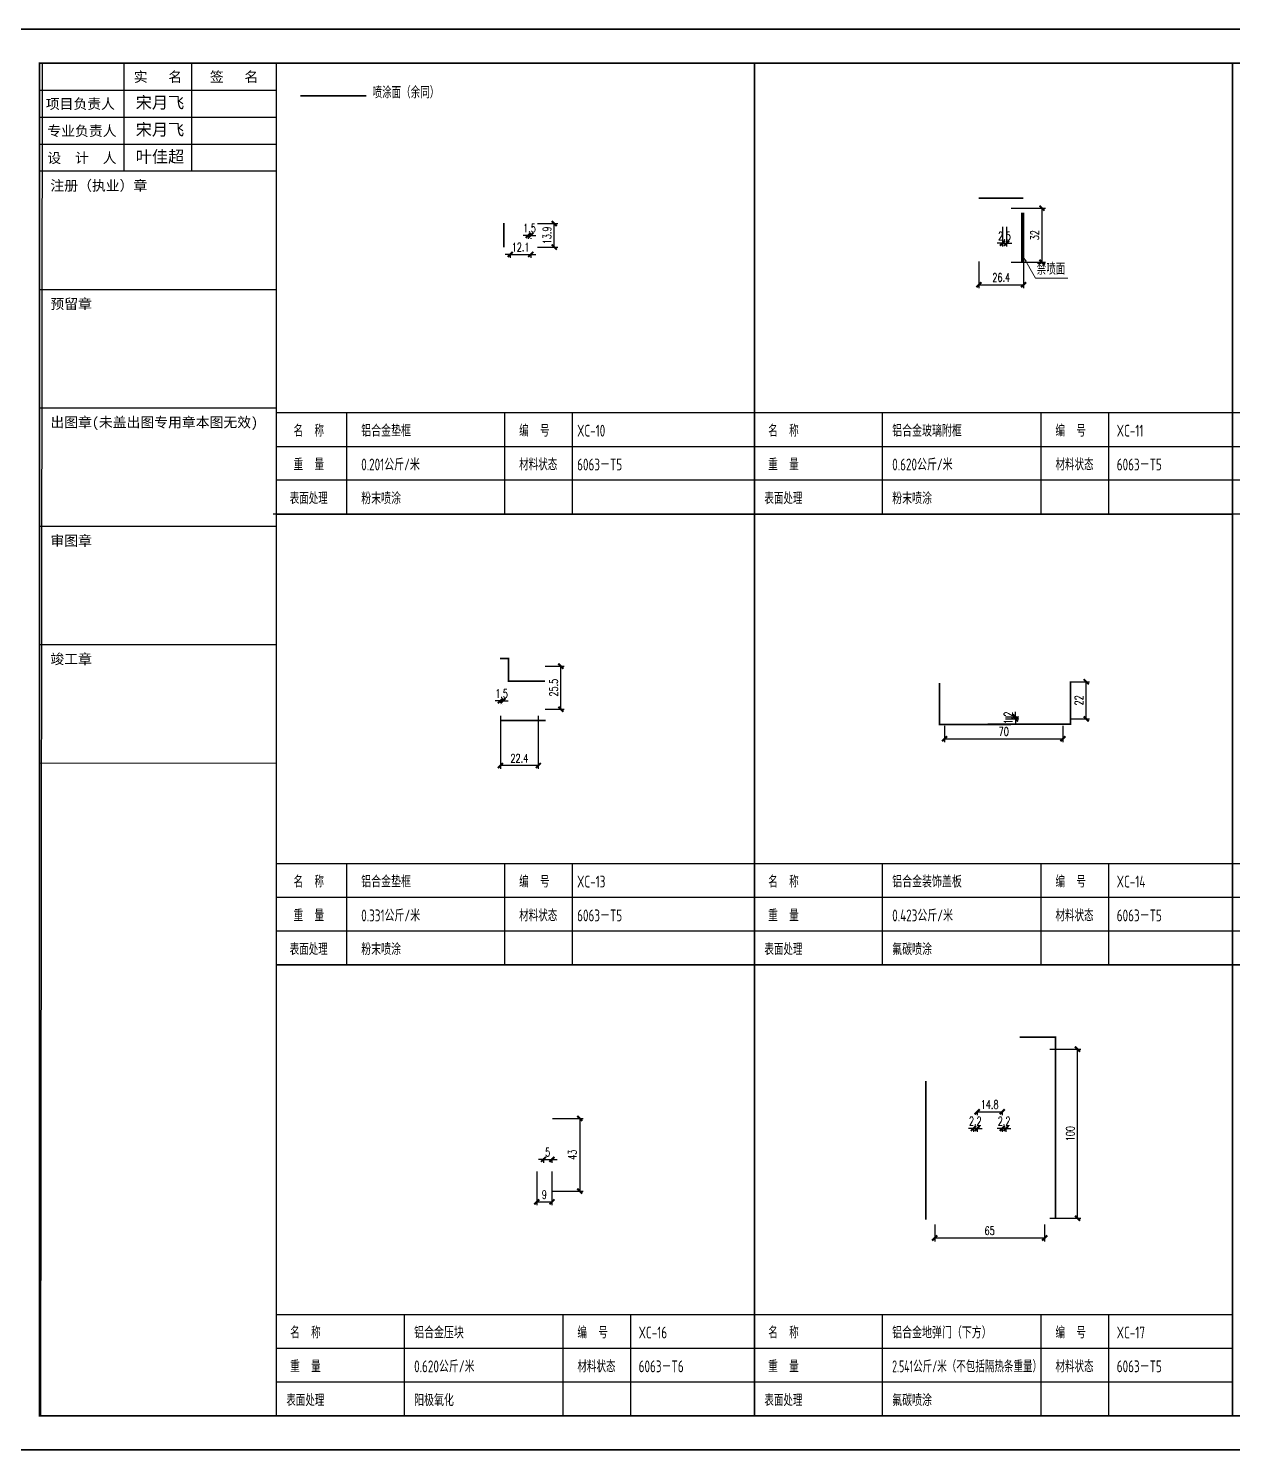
# Model space of a CAD drawing. Extents: x -51737 to 14768, y -80661 to -36245.
# Drawn here: x -50515 to -49803, y -80661 to -79820 of the extents above; entities that cross this region are included whole.
import ezdxf
from ezdxf.enums import TextEntityAlignment as Align

# ---------------------------------------------------------------- set-up
doc = ezdxf.new("R2010")
doc.units = 0
doc.linetypes.add('DASHED2', pattern=[9.525, 6.35, -3.175])
for name, color, linetype in [('0-cxFrame', 155, 'Continuous'), ('0-symbol', 71, 'Continuous'), ('0-text', 7, 'Continuous'), ('0-细实线', 6, 'Continuous'), ('DIM', 173, 'Continuous'), ('qianming', 155, 'Continuous'), ('TEXT', 7, 'Continuous')]:
    doc.layers.add(name, color=color, linetype=linetype)
doc.layers.add('0-cxText', color=131, linetype='Continuous', lineweight=25)
doc.layers.add('0-图框', color=7, linetype='Continuous', lineweight=20)
doc.styles.add('CHINESE', font='ros1.shx', dxfattribs={"width": 0.8, "bigfont": 'hztxt.shx'})
doc.styles.add('cx_biaoti', font='')
doc.styles.add('cx_tuming', font='simhei.ttf')
doc.styles.add('cx_tuqian1', font='')
doc.styles.add('DHTEXT-1', font='ROMANS.shx', dxfattribs={"width": 0.7, "bigfont": 'CHINESE.shx'})
doc.styles.add('图框宋体', font='', dxfattribs={"width": 0.75})
doc.styles.add('样式 1', font='romans.shx', dxfattribs={"width": 0.7, "bigfont": 'chinese.shx'})
doc.styles.add('黑体', font='simhei.ttf', dxfattribs={"height": 12})
doc.styles.get('cx_biaoti').set_extended_font_data('SimSun')
doc.styles.get('cx_tuqian1').set_extended_font_data('SimSun')
doc.styles.get('图框宋体').set_extended_font_data('SimSun')
doc.dimstyles.new('2', dxfattribs={"dimscale": 2, "dimtxt": 2.5, "dimasz": 1.6, "dimexe": 2, "dimexo": 1, "dimgap": 0.9, "dimtad": 1, "dimdec": 0, "dimzin": 12, "dimdsep": 46, "dimtxsty": 'DHTEXT-1', "dimblk": 'ARCHTICK', "dimcen": 2.5, "dimclrd": 256, "dimclre": 256, "dimclrt": 7, "dimadec": 0, "dimazin": 0, "dimtfac": 1, "dimtdec": 0, "dimtix": 1, "dimtmove": 2, "dimatfit": 3, "dimfxl": 0, "dimlwd": 9, "dimarcsym": 0})
doc.dimstyles.new('ZN2', dxfattribs={"dimscale": 2, "dimtxt": 2.5, "dimasz": 1.5, "dimexe": 1, "dimexo": 2, "dimgap": 0.9, "dimtad": 1, "dimdec": 1, "dimdsep": 46, "dimtxsty": 'DHTEXT-1', "dimblk": 'ARCHTICK', "dimcen": 2.5, "dimclrd": 173, "dimclre": 173, "dimclrt": 7, "dimazin": 2, "dimtfac": 1, "dimtdec": 1, "dimtix": 1, "dimtmove": 2, "dimatfit": 3, "dimfxl": 0, "dimtolj": 1, "dimtzin": 0, "dimarcsym": 0})

# ---------------------------------------------------------------- blocks, each defined once
blk = doc.blocks.new('zjcx_lan_xinxi(Dragon)')
for p, q in [((7000, -3200), (0, -3200)), ((7000, -6700), (0, -6700)), ((7000, -10200), (0, -10200)), ((7000, -13700), (0, -13700)), ((7000, -17200), (0, -17200))]:
    blk.add_line(p, q)
at = {"const_width": 25}
blk.add_lwpolyline([(0, -20700), (7000, -20700), (7000, 0), (0, 0)], close=True, dxfattribs=at)
for points in [[(2500, -3200), (2500, 0)], [(4500, -3200), (4500, 0)], [(0, -800), (7000, -800)], [(0, -1600), (7000, -1600)], [(0, -2400), (7000, -2400)]]:
    blk.add_lwpolyline(points)
for points in [[(7000, -3200), (7000, 0)], [(0, -3200), (7000, -3200)], [(0, -20700), (7000, -20700), (7000, -3200)], [(0, -20700), (7000, -20700)]]:
    blk.add_lwpolyline(points, dxfattribs=at)
at = {"style": '图框宋体'}
for s, p in [('实   名', (3500, -400)), ('签   名', (5750, -400)), ('项目负责人', (1204, -1200)), ('专业负责人', (1250, -2000)), ('设  计  人', (1250, -2800))]:
    blk.add_text(s, height=300, dxfattribs=at).set_placement(p, align=Align.MIDDLE)
for s, p in [('注册（执业）章', (318, -3771)), ('预留章', (318, -7271)), ('出图章(未盖出图专用章本图无效)', (318, -10771)), ('审图章', (318, -14271)), ('竣工章', (318, -17771))]:
    blk.add_text(s, height=300, dxfattribs=at).set_placement(p)
blk = doc.blocks.new('T-信息(Dragon)')
at = {"layer": '0-cxFrame'}
blk.add_blockref('zjcx_lan_xinxi(Dragon)', (0, 0), dxfattribs=at)
at = {"layer": 'qianming', "color": 3, "style": 'cx_biaoti'}
for s, p in [('宋月飞', (3558, -1166)), ('宋月飞', (3558, -1966)), ('叶佳超', (3558, -2766))]:
    blk.add_text(s, height=350, dxfattribs=at).set_placement(p, align=Align.MIDDLE_CENTER)
blk = doc.blocks.new('TK22.A2 L(Dragon)')
at = {"layer": '0-cxFrame', "color": 7, "const_width": 0.5}
blk.add_lwpolyline([(0, 0), (-594, 0), (-594, 420), (0, 420)], close=True, dxfattribs=at)
at = {"layer": '0-cxFrame', "const_width": 0.5}
blk.add_lwpolyline([(-80, 10), (-574, 10), (-574, 410), (-80, 410)], close=True, dxfattribs=at)
at = {"layer": '0-cxFrame', "xscale": 0.01, "yscale": 0.01, "zscale": 0.01}
blk.add_blockref('T-信息(Dragon)', (-574, 410), dxfattribs=at)
at = {"style": '黑体', "flags": 4}
blk.add_attdef('图幅', text='', height=3.3, dxfattribs=at).set_placement((-40, 3), align=Align.RIGHT)
at = {"layer": '0-cxText', "flags": 4}
for tag, height, style, p in [('建设单位', 3.5, 'cx_tuming', (-45, 240)), ('项目名称', 3.5, 'cx_tuming', (-45, 210)), ('子项名称', 3.5, 'cx_tuming', (-45, 180)), ('工程编号', 3.3, 'cx_tuqian1', (-35, 165)), ('图名1', 3.5, 'cx_tuming', (-45, 87)), ('图名2', 3.5, 'cx_tuming', (-45, 79)), ('图名3', 3.5, 'cx_tuming', (-45, 71)), ('出图日期', 3.3, 'cx_tuqian1', (-39, 60)), ('专业', 3.3, 'cx_tuqian1', (-55, 52)), ('图号', 3.3, 'cx_tuqian1', (-55, 44)), ('版次', 3.3, 'cx_tuqian1', (-20, 44))]:
    blk.add_attdef(tag, text='', height=height, dxfattribs=dict(at, style=style)).set_placement(p, align=Align.MIDDLE)
at = {"layer": 'Defpoints', "color": 6, "flags": 4}
for tag, height, style, p in [('tufu', 3.3, '黑体', (-12, 12)), ('dwfname', 4, 'cx_tuqian1', (-80, 3))]:
    blk.add_attdef(tag, text='', height=height, dxfattribs=dict(at, style=style)).set_placement(p, align=Align.RIGHT)
blk = doc.blocks.new('_ArchTick')
at = {"color": 0, "linetype": 'ByBlock', "const_width": 0.4}
blk.add_lwpolyline([(-0.5, -0.5), (0.5, 0.5)], dxfattribs=at)
blk = doc.blocks.new('*D30')
at = {"layer": 'Defpoints', "color": 0, "ltscale": 20, "transparency": 16777216}
for p in [(-49979.48, -80522.96), (-49914.48, -80522.96), (-49914.48, -80534.92)]:
    blk.add_point(p, dxfattribs=at)
at = {"layer": 'DIM', "color": 173, "linetype": 'ByBlock', "lineweight": -2, "ltscale": 20, "transparency": 16777216}
for p, q in [((-49979.48, -80526.96), (-49979.48, -80536.92)), ((-49914.48, -80526.96), (-49914.48, -80536.92)), ((-49979.48, -80534.92), (-49914.48, -80534.92))]:
    blk.add_line(p, q, dxfattribs=at)
at = {"layer": 'DIM', "color": 173, "lineweight": -2, "ltscale": 20, "transparency": 16777216, "xscale": 3, "yscale": 3, "zscale": 3, "rotation": 180}
blk.add_blockref('_ArchTick', (-49979.48, -80534.92), dxfattribs=at)
at = {"layer": 'DIM', "color": 173, "lineweight": -2, "ltscale": 20, "transparency": 16777216, "xscale": 3, "yscale": 3, "zscale": 3}
blk.add_blockref('_ArchTick', (-49914.48, -80534.92), dxfattribs=at)
at = {"layer": 'DIM', "color": 7, "ltscale": 20, "transparency": 16777216, "insert": (-49946.98, -80530.62), "char_height": 5, "attachment_point": 5, "style": 'DHTEXT-1'}
blk.add_mtext('\\A1;65', dxfattribs=at)
blk = doc.blocks.new('*D31')
at = {"layer": 'Defpoints', "color": 0, "ltscale": 20, "transparency": 16777216}
for p in [(-49915.48, -80423.26), (-49895.04, -80423.26), (-49915.48, -80523.26)]:
    blk.add_point(p, dxfattribs=at)
at = {"layer": 'DIM', "color": 173, "linetype": 'ByBlock', "lineweight": -2, "ltscale": 20, "transparency": 16777216}
for p, q in [((-49911.48, -80423.26), (-49893.04, -80423.26)), ((-49895.04, -80523.26), (-49895.04, -80423.26)), ((-49911.48, -80523.26), (-49893.04, -80523.26))]:
    blk.add_line(p, q, dxfattribs=at)
at = {"layer": 'DIM', "color": 173, "lineweight": -2, "ltscale": 20, "transparency": 16777216, "xscale": 3, "yscale": 3, "zscale": 3}
for p, rotation in [((-49895.04, -80423.26), 90), ((-49895.04, -80523.26), 270)]:
    blk.add_blockref('_ArchTick', p, dxfattribs=dict(at, rotation=rotation))
at = {"layer": 'DIM', "color": 7, "ltscale": 20, "transparency": 16777216, "insert": (-49899.34, -80473.26), "char_height": 5, "attachment_point": 5, "rotation": 90, "style": 'DHTEXT-1'}
blk.add_mtext('\\A1;100', dxfattribs=at)
blk = doc.blocks.new('*D34')
at = {"layer": 'Defpoints', "color": 0, "ltscale": 20, "transparency": 16777216}
for p in [(-50230.41, -79948.94), (-50218.31, -79948.94), (-50218.31, -79953.26)]:
    blk.add_point(p, dxfattribs=at)
at = {"layer": 'DIM', "color": 173, "linetype": 'ByBlock', "lineweight": -2, "ltscale": 20, "transparency": 16777216}
for p, q in [((-50230.41, -79953.26), (-50233.41, -79953.26)), ((-50230.41, -79952.94), (-50230.41, -79955.26)), ((-50230.41, -79953.26), (-50218.31, -79953.26)), ((-50218.31, -79952.94), (-50218.31, -79955.26)), ((-50218.31, -79953.26), (-50215.31, -79953.26))]:
    blk.add_line(p, q, dxfattribs=at)
at = {"layer": 'DIM', "color": 173, "lineweight": -2, "ltscale": 20, "transparency": 16777216, "xscale": 3, "yscale": 3, "zscale": 3}
blk.add_blockref('_ArchTick', (-50230.41, -79953.26), dxfattribs=at)
at = {"layer": 'DIM', "color": 173, "lineweight": -2, "ltscale": 20, "transparency": 16777216, "xscale": 3, "yscale": 3, "zscale": 3, "rotation": 180}
blk.add_blockref('_ArchTick', (-50218.31, -79953.26), dxfattribs=at)
at = {"layer": 'DIM', "color": 7, "ltscale": 20, "transparency": 16777216, "insert": (-50224.36, -79948.96), "char_height": 5, "attachment_point": 5, "style": 'DHTEXT-1'}
blk.add_mtext('\\A1;12.1', dxfattribs=at)
blk = doc.blocks.new('*D35')
at = {"layer": 'Defpoints', "color": 0, "ltscale": 20, "transparency": 16777216}
for p in [(-50218.31, -79935.04), (-50204.41, -79935.04), (-50218.31, -79948.94)]:
    blk.add_point(p, dxfattribs=at)
at = {"layer": 'DIM', "color": 173, "linetype": 'ByBlock', "lineweight": -2, "ltscale": 20, "transparency": 16777216}
for p, q in [((-50214.31, -79935.04), (-50202.41, -79935.04)), ((-50204.41, -79948.94), (-50204.41, -79935.04)), ((-50214.31, -79948.94), (-50202.41, -79948.94))]:
    blk.add_line(p, q, dxfattribs=at)
at = {"layer": 'DIM', "color": 173, "lineweight": -2, "ltscale": 20, "transparency": 16777216, "xscale": 3, "yscale": 3, "zscale": 3}
for p, rotation in [((-50204.41, -79935.04), 90), ((-50204.41, -79948.94), 270)]:
    blk.add_blockref('_ArchTick', p, dxfattribs=dict(at, rotation=rotation))
at = {"layer": 'DIM', "color": 7, "ltscale": 20, "transparency": 16777216, "insert": (-50208.71, -79941.99), "char_height": 5, "attachment_point": 5, "rotation": 90, "style": 'DHTEXT-1'}
blk.add_mtext('\\A1;13.9', dxfattribs=at)
blk = doc.blocks.new('*D36')
at = {"layer": 'Defpoints', "color": 0, "ltscale": 20, "transparency": 16777216}
for p in [(-49953.36, -79953.42), (-49926.96, -79953.42), (-49926.96, -79971.22)]:
    blk.add_point(p, dxfattribs=at)
at = {"layer": 'DIM', "color": 173, "linetype": 'ByBlock', "lineweight": -2, "ltscale": 20, "transparency": 16777216}
for p, q in [((-49953.36, -79957.42), (-49953.36, -79973.22)), ((-49926.96, -79957.42), (-49926.96, -79973.22)), ((-49953.36, -79971.22), (-49926.96, -79971.22))]:
    blk.add_line(p, q, dxfattribs=at)
at = {"layer": 'DIM', "color": 173, "lineweight": -2, "ltscale": 20, "transparency": 16777216, "xscale": 3, "yscale": 3, "zscale": 3, "rotation": 180}
blk.add_blockref('_ArchTick', (-49953.36, -79971.22), dxfattribs=at)
at = {"layer": 'DIM', "color": 173, "lineweight": -2, "ltscale": 20, "transparency": 16777216, "xscale": 3, "yscale": 3, "zscale": 3}
blk.add_blockref('_ArchTick', (-49926.96, -79971.22), dxfattribs=at)
at = {"layer": 'DIM', "color": 7, "ltscale": 20, "transparency": 16777216, "insert": (-49940.16, -79966.92), "char_height": 5, "attachment_point": 5, "style": 'DHTEXT-1'}
blk.add_mtext('\\A1;26.4', dxfattribs=at)
blk = doc.blocks.new('*D37')
at = {"layer": 'Defpoints', "color": 0, "ltscale": 20, "transparency": 16777216}
for p in [(-49938.21, -79925.92), (-49916.04, -79925.92), (-49938.21, -79957.92)]:
    blk.add_point(p, dxfattribs=at)
at = {"layer": 'DIM', "color": 173, "linetype": 'ByBlock', "lineweight": -2, "ltscale": 20, "transparency": 16777216}
for p, q in [((-49934.21, -79925.92), (-49914.04, -79925.92)), ((-49916.04, -79957.92), (-49916.04, -79925.92)), ((-49934.21, -79957.92), (-49914.04, -79957.92))]:
    blk.add_line(p, q, dxfattribs=at)
at = {"layer": 'DIM', "color": 173, "lineweight": -2, "ltscale": 20, "transparency": 16777216, "xscale": 3, "yscale": 3, "zscale": 3}
for p, rotation in [((-49916.04, -79925.92), 90), ((-49916.04, -79957.92), 270)]:
    blk.add_blockref('_ArchTick', p, dxfattribs=dict(at, rotation=rotation))
at = {"layer": 'DIM', "color": 7, "ltscale": 20, "transparency": 16777216, "insert": (-49920.34, -79941.92), "char_height": 5, "attachment_point": 5, "rotation": 90, "style": 'DHTEXT-1'}
blk.add_mtext('\\A1;32', dxfattribs=at)
blk = doc.blocks.new('*D40')
at = {"layer": 'Defpoints', "color": 0, "ltscale": 20, "transparency": 16777216}
for p in [(-50236.28, -80222.23), (-50213.88, -80222.23), (-50236.28, -80255.52)]:
    blk.add_point(p, dxfattribs=at)
at = {"layer": 'DIM', "color": 173, "linetype": 'ByBlock', "lineweight": -2, "ltscale": 20, "transparency": 16777216}
for p, q in [((-50236.28, -80226.23), (-50236.28, -80257.52)), ((-50213.88, -80226.23), (-50213.88, -80257.52)), ((-50213.88, -80255.52), (-50236.28, -80255.52))]:
    blk.add_line(p, q, dxfattribs=at)
at = {"layer": 'DIM', "color": 173, "lineweight": -2, "ltscale": 20, "transparency": 16777216, "xscale": 3, "yscale": 3, "zscale": 3, "rotation": 180}
blk.add_blockref('_ArchTick', (-50236.28, -80255.52), dxfattribs=at)
at = {"layer": 'DIM', "color": 173, "lineweight": -2, "ltscale": 20, "transparency": 16777216, "xscale": 3, "yscale": 3, "zscale": 3}
blk.add_blockref('_ArchTick', (-50213.88, -80255.52), dxfattribs=at)
at = {"layer": 'DIM', "color": 7, "ltscale": 20, "transparency": 16777216, "insert": (-50225.08, -80251.22), "char_height": 5, "attachment_point": 5, "style": 'DHTEXT-1'}
blk.add_mtext('\\A1;22.4', dxfattribs=at)
blk = doc.blocks.new('*D41')
at = {"layer": 'Defpoints', "color": 0, "ltscale": 20, "transparency": 16777216}
for p in [(-50213.88, -80196.78), (-50200.53, -80196.78), (-50213.88, -80222.23)]:
    blk.add_point(p, dxfattribs=at)
at = {"layer": 'DIM', "color": 173, "linetype": 'ByBlock', "lineweight": -2, "ltscale": 20, "transparency": 16777216}
for p, q in [((-50209.88, -80196.78), (-50198.53, -80196.78)), ((-50200.53, -80222.23), (-50200.53, -80196.78)), ((-50209.88, -80222.23), (-50198.53, -80222.23))]:
    blk.add_line(p, q, dxfattribs=at)
at = {"layer": 'DIM', "color": 173, "lineweight": -2, "ltscale": 20, "transparency": 16777216, "xscale": 3, "yscale": 3, "zscale": 3}
for p, rotation in [((-50200.53, -80196.78), 90), ((-50200.53, -80222.23), 270)]:
    blk.add_blockref('_ArchTick', p, dxfattribs=dict(at, rotation=rotation))
at = {"layer": 'DIM', "color": 7, "ltscale": 20, "transparency": 16777216, "insert": (-50204.83, -80209.51), "char_height": 5, "attachment_point": 5, "rotation": 90, "style": 'DHTEXT-1'}
blk.add_mtext('\\A1;25.5', dxfattribs=at)
blk = doc.blocks.new('*D42')
at = {"layer": 'Defpoints', "color": 0, "ltscale": 20, "transparency": 16777216}
for p in [(-49973.66, -80227.97), (-49903.66, -80227.97), (-49903.66, -80239.7)]:
    blk.add_point(p, dxfattribs=at)
at = {"layer": 'DIM', "color": 173, "linetype": 'ByBlock', "lineweight": -2, "ltscale": 20, "transparency": 16777216}
for p, q in [((-49973.66, -80231.97), (-49973.66, -80241.7)), ((-49973.66, -80239.7), (-49903.66, -80239.7)), ((-49903.66, -80231.97), (-49903.66, -80241.7))]:
    blk.add_line(p, q, dxfattribs=at)
at = {"layer": 'DIM', "color": 173, "lineweight": -2, "ltscale": 20, "transparency": 16777216, "xscale": 3, "yscale": 3, "zscale": 3, "rotation": 180}
blk.add_blockref('_ArchTick', (-49973.66, -80239.7), dxfattribs=at)
at = {"layer": 'DIM', "color": 173, "lineweight": -2, "ltscale": 20, "transparency": 16777216, "xscale": 3, "yscale": 3, "zscale": 3}
blk.add_blockref('_ArchTick', (-49903.66, -80239.7), dxfattribs=at)
at = {"layer": 'DIM', "color": 7, "ltscale": 20, "transparency": 16777216, "insert": (-49938.66, -80235.4), "char_height": 5, "attachment_point": 5, "style": 'DHTEXT-1'}
blk.add_mtext('\\A1;70', dxfattribs=at)
blk = doc.blocks.new('*D43')
at = {"layer": 'Defpoints', "color": 0, "ltscale": 20, "transparency": 16777216}
for p in [(-49903.66, -80205.97), (-49889.87, -80205.97), (-49903.66, -80227.97)]:
    blk.add_point(p, dxfattribs=at)
at = {"layer": 'DIM', "color": 173, "linetype": 'ByBlock', "lineweight": -2, "ltscale": 20, "transparency": 16777216}
for p, q in [((-49899.66, -80205.97), (-49887.87, -80205.97)), ((-49889.87, -80227.97), (-49889.87, -80205.97)), ((-49899.66, -80227.97), (-49887.87, -80227.97))]:
    blk.add_line(p, q, dxfattribs=at)
at = {"layer": 'DIM', "color": 173, "lineweight": -2, "ltscale": 20, "transparency": 16777216, "xscale": 3, "yscale": 3, "zscale": 3}
for p, rotation in [((-49889.87, -80205.97), 90), ((-49889.87, -80227.97), 270)]:
    blk.add_blockref('_ArchTick', p, dxfattribs=dict(at, rotation=rotation))
at = {"layer": 'DIM', "color": 7, "ltscale": 20, "transparency": 16777216, "insert": (-49894.17, -80216.97), "char_height": 5, "attachment_point": 5, "rotation": 90, "style": 'DHTEXT-1'}
blk.add_mtext('\\A1;22', dxfattribs=at)
blk = doc.blocks.new('*D48')
at = {"layer": 'Defpoints', "color": 0, "ltscale": 20, "transparency": 16777216}
for p in [(-50214.8, -80491.7), (-50205.8, -80491.7), (-50205.8, -80513.55)]:
    blk.add_point(p, dxfattribs=at)
at = {"layer": 'DIM', "color": 173, "linetype": 'ByBlock', "lineweight": -2, "ltscale": 20, "transparency": 16777216}
for p, q in [((-50214.8, -80495.7), (-50214.8, -80515.55)), ((-50205.8, -80495.7), (-50205.8, -80515.55)), ((-50214.8, -80513.55), (-50205.8, -80513.55))]:
    blk.add_line(p, q, dxfattribs=at)
at = {"layer": 'DIM', "color": 173, "lineweight": -2, "ltscale": 20, "transparency": 16777216, "xscale": 3, "yscale": 3, "zscale": 3, "rotation": 180}
blk.add_blockref('_ArchTick', (-50214.8, -80513.55), dxfattribs=at)
at = {"layer": 'DIM', "color": 173, "lineweight": -2, "ltscale": 20, "transparency": 16777216, "xscale": 3, "yscale": 3, "zscale": 3}
blk.add_blockref('_ArchTick', (-50205.8, -80513.55), dxfattribs=at)
at = {"layer": 'DIM', "color": 7, "ltscale": 20, "transparency": 16777216, "insert": (-50210.3, -80509.25), "char_height": 5, "attachment_point": 5, "style": 'DHTEXT-1'}
blk.add_mtext('\\A1;9', dxfattribs=at)
blk = doc.blocks.new('*D49')
at = {"layer": 'Defpoints', "color": 0, "ltscale": 20, "transparency": 16777216}
for p in [(-50209.54, -80464.2), (-50209.54, -80507.2), (-50189.4, -80507.2)]:
    blk.add_point(p, dxfattribs=at)
at = {"layer": 'DIM', "color": 173, "linetype": 'ByBlock', "lineweight": -2, "ltscale": 20, "transparency": 16777216}
for p, q in [((-50205.54, -80464.2), (-50187.4, -80464.2)), ((-50189.4, -80464.2), (-50189.4, -80507.2)), ((-50205.54, -80507.2), (-50187.4, -80507.2))]:
    blk.add_line(p, q, dxfattribs=at)
at = {"layer": 'DIM', "color": 173, "lineweight": -2, "ltscale": 20, "transparency": 16777216, "xscale": 3, "yscale": 3, "zscale": 3}
for p, rotation in [((-50189.4, -80464.2), 90), ((-50189.4, -80507.2), 270)]:
    blk.add_blockref('_ArchTick', p, dxfattribs=dict(at, rotation=rotation))
at = {"layer": 'DIM', "color": 7, "ltscale": 20, "transparency": 16777216, "insert": (-50193.7, -80485.7), "char_height": 5, "attachment_point": 5, "rotation": 90, "style": 'DHTEXT-1'}
blk.add_mtext('\\A1;43', dxfattribs=at)
blk = doc.blocks.new('*D69')
at = {"layer": 'Defpoints', "color": 0, "ltscale": 20, "transparency": 16777216}
for p in [(-50219.81, -79939.61), (-50218.31, -79939.61), (-50218.31, -79941.99)]:
    blk.add_point(p, dxfattribs=at)
at = {"layer": 'DIM', "color": 173, "linetype": 'ByBlock', "lineweight": -2, "ltscale": 20, "transparency": 16777216}
for p, q in [((-50219.81, -79941.99), (-50222.81, -79941.99)), ((-50219.81, -79941.99), (-50218.31, -79941.99)), ((-50219.81, -79943.61), (-50219.81, -79943.99)), ((-50218.31, -79941.99), (-50215.31, -79941.99)), ((-50218.31, -79943.61), (-50218.31, -79943.99))]:
    blk.add_line(p, q, dxfattribs=at)
at = {"layer": 'DIM', "color": 173, "lineweight": -2, "ltscale": 20, "transparency": 16777216, "xscale": 3, "yscale": 3, "zscale": 3}
blk.add_blockref('_ArchTick', (-50219.81, -79941.99), dxfattribs=at)
at = {"layer": 'DIM', "color": 173, "lineweight": -2, "ltscale": 20, "transparency": 16777216, "xscale": 3, "yscale": 3, "zscale": 3, "rotation": 180}
blk.add_blockref('_ArchTick', (-50218.31, -79941.99), dxfattribs=at)
at = {"layer": 'DIM', "color": 7, "ltscale": 20, "transparency": 16777216, "insert": (-50219.06, -79937.69), "char_height": 5, "attachment_point": 5, "style": 'DHTEXT-1'}
blk.add_mtext('\\A1;1.5', dxfattribs=at)
blk = doc.blocks.new('*D70')
at = {"layer": 'Defpoints', "color": 0, "ltscale": 20, "transparency": 16777216}
for p in [(-49939.46, -79932.92), (-49936.96, -79932.92), (-49936.96, -79946.66)]:
    blk.add_point(p, dxfattribs=at)
at = {"layer": 'DIM', "color": 173, "linetype": 'ByBlock', "lineweight": -2, "ltscale": 20, "transparency": 16777216}
for p, q in [((-49939.46, -79936.92), (-49939.46, -79948.66)), ((-49936.96, -79936.92), (-49936.96, -79948.66)), ((-49939.46, -79946.66), (-49942.46, -79946.66)), ((-49939.46, -79946.66), (-49936.96, -79946.66)), ((-49936.96, -79946.66), (-49933.96, -79946.66))]:
    blk.add_line(p, q, dxfattribs=at)
at = {"layer": 'DIM', "color": 173, "lineweight": -2, "ltscale": 20, "transparency": 16777216, "xscale": 3, "yscale": 3, "zscale": 3}
blk.add_blockref('_ArchTick', (-49939.46, -79946.66), dxfattribs=at)
at = {"layer": 'DIM', "color": 173, "lineweight": -2, "ltscale": 20, "transparency": 16777216, "xscale": 3, "yscale": 3, "zscale": 3, "rotation": 180}
blk.add_blockref('_ArchTick', (-49936.96, -79946.66), dxfattribs=at)
at = {"layer": 'DIM', "color": 7, "ltscale": 20, "transparency": 16777216, "insert": (-49938.21, -79942.36), "char_height": 5, "attachment_point": 5, "style": 'DHTEXT-1'}
blk.add_mtext('\\A1;2.5', dxfattribs=at)
blk = doc.blocks.new('*D72')
at = {"layer": 'Defpoints', "color": 0, "ltscale": 20, "transparency": 16777216}
for p in [(-50236.28, -80215.16), (-50236.28, -80217.26), (-50234.78, -80215.16)]:
    blk.add_point(p, dxfattribs=at)
at = {"layer": 'DIM', "color": 173, "linetype": 'ByBlock', "lineweight": -2, "ltscale": 20, "transparency": 16777216}
for p, q in [((-50236.28, -80217.26), (-50239.28, -80217.26)), ((-50234.78, -80217.26), (-50236.28, -80217.26)), ((-50236.28, -80219.16), (-50236.28, -80219.26)), ((-50234.78, -80217.26), (-50231.78, -80217.26)), ((-50234.78, -80219.16), (-50234.78, -80219.26))]:
    blk.add_line(p, q, dxfattribs=at)
at = {"layer": 'DIM', "color": 173, "lineweight": -2, "ltscale": 20, "transparency": 16777216, "xscale": 3, "yscale": 3, "zscale": 3}
blk.add_blockref('_ArchTick', (-50236.28, -80217.26), dxfattribs=at)
at = {"layer": 'DIM', "color": 173, "lineweight": -2, "ltscale": 20, "transparency": 16777216, "xscale": 3, "yscale": 3, "zscale": 3, "rotation": 180}
blk.add_blockref('_ArchTick', (-50234.78, -80217.26), dxfattribs=at)
at = {"layer": 'DIM', "color": 7, "ltscale": 20, "transparency": 16777216, "insert": (-50235.53, -80212.96), "char_height": 5, "attachment_point": 5, "style": 'DHTEXT-1'}
blk.add_mtext('\\A1;1.5', dxfattribs=at)
blk = doc.blocks.new('*D73')
at = {"layer": 'Defpoints', "color": 0, "ltscale": 20, "transparency": 16777216}
for p in [(-49941.6, -80226.77), (-49941.6, -80227.97), (-49931.73, -80226.77)]:
    blk.add_point(p, dxfattribs=at)
at = {"layer": 'DIM', "color": 173, "linetype": 'ByBlock', "lineweight": -2, "ltscale": 20, "transparency": 16777216}
for p, q in [((-49937.6, -80226.77), (-49929.73, -80226.77)), ((-49937.6, -80227.97), (-49929.73, -80227.97)), ((-49931.73, -80226.77), (-49931.73, -80223.77)), ((-49931.73, -80227.97), (-49931.73, -80226.77)), ((-49931.73, -80227.97), (-49931.73, -80230.97))]:
    blk.add_line(p, q, dxfattribs=at)
at = {"layer": 'DIM', "color": 173, "lineweight": -2, "ltscale": 20, "transparency": 16777216, "xscale": 3, "yscale": 3, "zscale": 3}
for p, rotation in [((-49931.73, -80226.77), 270), ((-49931.73, -80227.97), 90)]:
    blk.add_blockref('_ArchTick', p, dxfattribs=dict(at, rotation=rotation))
at = {"layer": 'DIM', "color": 7, "ltscale": 20, "transparency": 16777216, "insert": (-49936.03, -80227.37), "char_height": 5, "attachment_point": 5, "rotation": 90, "style": 'DHTEXT-1'}
blk.add_mtext('\\A1;1.2', dxfattribs=at)
blk = doc.blocks.new('*D75')
at = {"layer": 'Defpoints', "color": 0, "ltscale": 20, "transparency": 16777216}
for p in [(-50210.8, -80483.74), (-50205.8, -80483.74), (-50205.8, -80488.45)]:
    blk.add_point(p, dxfattribs=at)
at = {"layer": 'DIM', "color": 173, "linetype": 'ByBlock', "lineweight": -2, "ltscale": 20, "transparency": 16777216}
for p, q in [((-50210.8, -80488.45), (-50213.8, -80488.45)), ((-50210.8, -80487.74), (-50210.8, -80490.45)), ((-50210.8, -80488.45), (-50205.8, -80488.45)), ((-50205.8, -80487.74), (-50205.8, -80490.45)), ((-50205.8, -80488.45), (-50202.8, -80488.45))]:
    blk.add_line(p, q, dxfattribs=at)
at = {"layer": 'DIM', "color": 173, "lineweight": -2, "ltscale": 20, "transparency": 16777216, "xscale": 3, "yscale": 3, "zscale": 3}
blk.add_blockref('_ArchTick', (-50210.8, -80488.45), dxfattribs=at)
at = {"layer": 'DIM', "color": 173, "lineweight": -2, "ltscale": 20, "transparency": 16777216, "xscale": 3, "yscale": 3, "zscale": 3, "rotation": 180}
blk.add_blockref('_ArchTick', (-50205.8, -80488.45), dxfattribs=at)
at = {"layer": 'DIM', "color": 7, "ltscale": 20, "transparency": 16777216, "insert": (-50208.3, -80484.15), "char_height": 5, "attachment_point": 5, "style": 'DHTEXT-1'}
blk.add_mtext('\\A1;5', dxfattribs=at)
blk = doc.blocks.new('*D76')
at = {"layer": 'Defpoints', "color": 0, "ltscale": 20, "transparency": 16777216}
for p in [(-49956.58, -80465.89), (-49954.38, -80465.89), (-49956.58, -80470.13)]:
    blk.add_point(p, dxfattribs=at)
at = {"layer": 'DIM', "color": 173, "linetype": 'ByBlock', "lineweight": -2, "ltscale": 20, "transparency": 16777216}
for p, q in [((-49956.58, -80470.13), (-49959.58, -80470.13)), ((-49956.58, -80469.89), (-49956.58, -80472.13)), ((-49954.38, -80470.13), (-49956.58, -80470.13)), ((-49954.38, -80469.89), (-49954.38, -80472.13)), ((-49954.38, -80470.13), (-49951.38, -80470.13))]:
    blk.add_line(p, q, dxfattribs=at)
at = {"layer": 'DIM', "color": 173, "lineweight": -2, "ltscale": 20, "transparency": 16777216, "xscale": 3, "yscale": 3, "zscale": 3}
blk.add_blockref('_ArchTick', (-49956.58, -80470.13), dxfattribs=at)
at = {"layer": 'DIM', "color": 173, "lineweight": -2, "ltscale": 20, "transparency": 16777216, "xscale": 3, "yscale": 3, "zscale": 3, "rotation": 180}
blk.add_blockref('_ArchTick', (-49954.38, -80470.13), dxfattribs=at)
at = {"layer": 'DIM', "color": 7, "ltscale": 20, "transparency": 16777216, "insert": (-49955.48, -80465.83), "char_height": 5, "attachment_point": 5, "style": 'DHTEXT-1'}
blk.add_mtext('\\A1;2.2', dxfattribs=at)
blk = doc.blocks.new('*D77')
at = {"layer": 'Defpoints', "color": 0, "ltscale": 20, "transparency": 16777216}
for p in [(-49954.38, -80456.05), (-49939.58, -80456.05), (-49939.58, -80460.29)]:
    blk.add_point(p, dxfattribs=at)
at = {"layer": 'DIM', "color": 173, "linetype": 'ByBlock', "lineweight": -2, "ltscale": 20, "transparency": 16777216}
for p, q in [((-49954.38, -80460.05), (-49954.38, -80462.29)), ((-49954.38, -80460.29), (-49939.58, -80460.29)), ((-49939.58, -80460.05), (-49939.58, -80462.29))]:
    blk.add_line(p, q, dxfattribs=at)
at = {"layer": 'DIM', "color": 173, "lineweight": -2, "ltscale": 20, "transparency": 16777216, "xscale": 3, "yscale": 3, "zscale": 3, "rotation": 180}
blk.add_blockref('_ArchTick', (-49954.38, -80460.29), dxfattribs=at)
at = {"layer": 'DIM', "color": 173, "lineweight": -2, "ltscale": 20, "transparency": 16777216, "xscale": 3, "yscale": 3, "zscale": 3}
blk.add_blockref('_ArchTick', (-49939.58, -80460.29), dxfattribs=at)
at = {"layer": 'DIM', "color": 7, "ltscale": 20, "transparency": 16777216, "insert": (-49946.98, -80455.99), "char_height": 5, "attachment_point": 5, "style": 'DHTEXT-1'}
blk.add_mtext('\\A1;14.8', dxfattribs=at)
blk = doc.blocks.new('*D78')
at = {"layer": 'Defpoints', "color": 0, "ltscale": 20, "transparency": 16777216}
for p in [(-49939.58, -80465.89), (-49937.38, -80465.89), (-49939.58, -80470.13)]:
    blk.add_point(p, dxfattribs=at)
at = {"layer": 'DIM', "color": 173, "linetype": 'ByBlock', "lineweight": -2, "ltscale": 20, "transparency": 16777216}
for p, q in [((-49939.58, -80470.13), (-49942.58, -80470.13)), ((-49939.58, -80469.89), (-49939.58, -80472.13)), ((-49937.38, -80470.13), (-49939.58, -80470.13)), ((-49937.38, -80469.89), (-49937.38, -80472.13)), ((-49937.38, -80470.13), (-49934.38, -80470.13))]:
    blk.add_line(p, q, dxfattribs=at)
at = {"layer": 'DIM', "color": 173, "lineweight": -2, "ltscale": 20, "transparency": 16777216, "xscale": 3, "yscale": 3, "zscale": 3}
blk.add_blockref('_ArchTick', (-49939.58, -80470.13), dxfattribs=at)
at = {"layer": 'DIM', "color": 173, "lineweight": -2, "ltscale": 20, "transparency": 16777216, "xscale": 3, "yscale": 3, "zscale": 3, "rotation": 180}
blk.add_blockref('_ArchTick', (-49937.38, -80470.13), dxfattribs=at)
at = {"layer": 'DIM', "color": 7, "ltscale": 20, "transparency": 16777216, "insert": (-49938.48, -80465.83), "char_height": 5, "attachment_point": 5, "style": 'DHTEXT-1'}
blk.add_mtext('\\A1;2.2', dxfattribs=at)

msp = doc.modelspace()

# ---------------------------------------------------------------- linework, layer by layer
at = {"layer": '0-symbol'}
for p, q in [((-49801.37, -79840.13, 0), (-50086.04, -79840.13, 0)), ((-50086.04, -80046.8), (-50086.04, -79840.13, 0)), ((-49803.37, -80046.8), (-49803.37, -79840.13)), ((-50327.19, -80046.8), (-50327.19, -80106.8)), ((-50233.8, -80046.8), (-50233.8, -80106.8)), ((-50193.8, -80046.8), (-50193.8, -80106.8)), ((-50010.48, -80046.8), (-50010.48, -80106.8)), ((-49916.72, -80046.8), (-49916.72, -80106.8)), ((-49876.72, -80046.8), (-49876.72, -80106.8)), ((-50368.71, -80066.8), (-50086.04, -80066.8)), ((-50086.04, -80066.8, 0), (-49803.37, -80066.8)), ((-49803.37, -80066.8), (-49521.71, -80066.8)), ((-50086.04, -80086.8), (-50368.71, -80086.8)), ((-49803.37, -80086.8), (-50086.04, -80086.8, 0)), ((-49521.71, -80086.8), (-49803.37, -80086.8)), ((-50088.04, -80106.8), (-50370.71, -80106.8)), ((-49801.37, -80106.8, 0), (-50086.04, -80106.8, 0)), ((-50086.04, -80313.47), (-50086.04, -80106.8, 0)), ((-49803.37, -80106.8), (-50086.04, -80106.8, 0)), ((-49803.37, -80313.47), (-49803.37, -80106.8)), ((-49521.71, -80106.8), (-49803.37, -80106.8)), ((-50327.19, -80313.47), (-50327.19, -80373.47)), ((-50233.8, -80313.47), (-50233.8, -80373.47)), ((-50193.8, -80313.47), (-50193.8, -80373.47)), ((-50010.48, -80313.47), (-50010.48, -80373.47)), ((-49916.72, -80313.47), (-49916.72, -80373.47)), ((-49876.72, -80313.47), (-49876.72, -80373.47)), ((-50368.71, -80333.47), (-50086.04, -80333.47)), ((-50086.04, -80333.47, 0), (-49803.37, -80333.47)), ((-49803.37, -80333.47), (-49521.71, -80333.47)), ((-50086.04, -80353.47), (-50368.71, -80353.47)), ((-49803.37, -80353.47), (-50086.04, -80353.47, 0)), ((-49521.71, -80353.47), (-49803.37, -80353.47)), ((-50084.04, -80373.47, 0), (-50368.71, -80373.47, 0)), ((-50086.04, -80373.47), (-50368.71, -80373.47, 0)), ((-49801.37, -80373.47, 0), (-50086.04, -80373.47, 0)), ((-50086.04, -80580.13), (-50086.04, -80373.47, 0)), ((-49803.37, -80373.47), (-50086.04, -80373.47, 0)), ((-49803.37, -80580.13), (-49803.37, -80373.47)), ((-50293.15, -80580.13), (-50293.15, -80640.13)), ((-50199.39, -80580.13), (-50199.39, -80640.13)), ((-50159.39, -80580.13), (-50159.39, -80640.13)), ((-50010.48, -80580.13), (-50010.48, -80640.13)), ((-49916.72, -80580.13), (-49916.72, -80640.13)), ((-49876.72, -80580.13), (-49876.72, -80640.13)), ((-50368.71, -80600.13, 0), (-50086.04, -80600.13)), ((-50086.04, -80600.13, 0), (-49803.37, -80600.13)), ((-50086.04, -80620.13), (-50368.71, -80620.13, 0)), ((-49803.37, -80620.13), (-50086.04, -80620.13, 0)), ((-50086.04, -80640.13), (-50368.71, -80640.13, 0)), ((-49803.37, -80640.13), (-50086.04, -80640.13, 0))]:
    msp.add_line(p, q, dxfattribs=at)
for points in [[(-49520.71, -79840.13), (-50507.21, -79840.13), (-50508.21, -80640.13), (-49521.71, -80640.13)], [(-50086.04, -80106.8), (-50368.71, -80106.8), (-50368.71, -79840.13), (-50086.04, -79840.13)], [(-49803.37, -80106.8), (-50086.04, -80106.8), (-50086.04, -79840.13), (-49803.37, -79840.13)], [(-50368.71, -80046.8), (-50086.04, -80046.8), (-50086.04, -80106.8), (-50368.71, -80106.8)], [(-50086.04, -80046.8), (-49803.37, -80046.8), (-49803.37, -80106.8), (-50086.04, -80106.8)], [(-49803.37, -80046.8), (-49521.71, -80046.8), (-49521.71, -80106.8), (-49803.37, -80106.8)], [(-50086.04, -80373.47), (-50368.71, -80373.47), (-50368.71, -80106.8), (-50086.04, -80106.8)], [(-49803.37, -80373.47), (-50086.04, -80373.47), (-50086.04, -80106.8), (-49803.37, -80106.8)], [(-50368.71, -80313.47), (-50086.04, -80313.47), (-50086.04, -80373.47), (-50368.71, -80373.47)], [(-50086.04, -80313.47), (-49803.37, -80313.47), (-49803.37, -80373.47), (-50086.04, -80373.47)], [(-49803.37, -80313.47), (-49521.71, -80313.47), (-49521.71, -80373.47), (-49803.37, -80373.47)], [(-50086.04, -80640.13), (-50368.71, -80640.13), (-50368.71, -80373.47), (-50086.04, -80373.47)], [(-49803.37, -80640.13), (-50086.04, -80640.13), (-50086.04, -80373.47), (-49803.37, -80373.47)], [(-49520.71, -80640.13), (-49803.37, -80640.13), (-49803.37, -80373.47), (-49520.71, -80373.47)], [(-50368.71, -80580.13), (-50086.04, -80580.13), (-50086.04, -80640.13), (-50368.71, -80640.13)], [(-50086.04, -80580.13), (-49803.37, -80580.13), (-49803.37, -80640.13), (-50086.04, -80640.13)]]:
    msp.add_lwpolyline(points, close=True, dxfattribs=at)
at = {"layer": '0-细实线', "color": 3, "linetype": 'DASHED2', "ltscale": 0.5, "const_width": 1}
for points in [[(-50354.5, -79859.56), (-50315.53, -79859.56)], [(-49953.54, -79919.97), (-49926.99, -79919.97)], [(-50234.25, -79949.13), (-50234.25, -79934.66)], [(-50209.92, -80205.66), (-50231.49, -80205.66), (-50231.49, -80192.23), (-50236.5, -80192.23)], [(-49976.68, -80206.65), (-49976.68, -80231.2), (-49899.17, -80231.12), (-49899.17, -80205.9)], [(-50236.28, -80228.95), (-50209.51, -80228.95)], [(-49929.17, -80416.16), (-49908.11, -80416.16), (-49908.11, -80523.26)], [(-49984.74, -80524.1), (-49984.74, -80442.16)]]:
    msp.add_lwpolyline(points, dxfattribs=at)
at = {"layer": '0-细实线', "color": 2, "ltscale": 100, "const_width": 2}
msp.add_lwpolyline([(-49927.43, -79957.92), (-49927.43, -79928.49)], dxfattribs=at)

# ---------------------------------------------------------------- block references
at = {"layer": '0-cxFrame', "xscale": 2, "yscale": 2, "zscale": 2}
msp.add_blockref('TK22.A2 L(Dragon)', (-49360.71, -80660.13), dxfattribs=at)

# ---------------------------------------------------------------- texts
at = {"layer": '0-text', "color": 3, "style": 'CHINESE'}
for s, width, p in [('铝合金垫框', 0.8, (-50318.57, -80057.51, 0)), ('XC-10', 0.8, (-50190.92, -80057.51)), ('铝合金玻璃附框', 0.8, (-50004.61, -80057.51)), ('XC-11', 0.8, (-49871.85, -80057.51, 0)), ('0.201公斤/米 ', 0.8, (-50318.57, -80077.51, 0)), ('6063－T5', 0.8, (-50190.92, -80077.51, 0)), ('0.620公斤/米 ', 0.8, (-50004.61, -80077.51)), ('6063－T5', 0.8, (-49871.85, -80077.51)), ('粉末喷涂', 0.8, (-50318.57, -80097.51, 0)), ('粉末喷涂', 0.8, (-50004.61, -80097.51)), ('铝合金垫框', 0.8, (-50318.57, -80324.17, 0)), ('XC-13', 0.8, (-50190.92, -80324.17)), ('铝合金装饰盖板', 0.8, (-50004.61, -80324.17)), ('XC-14', 0.8, (-49871.85, -80324.17, 0)), ('0.331公斤/米 ', 0.8, (-50318.57, -80344.17, 0)), ('6063－T5', 0.8, (-50190.92, -80344.17, 0)), ('0.423公斤/米 ', 0.8, (-50004.61, -80344.17)), ('6063－T5', 0.8, (-49871.85, -80344.17)), ('粉末喷涂', 0.8, (-50318.57, -80364.17, 0)), ('氟碳喷涂', 0.8, (-50004.61, -80364.17)), ('铝合金压块', 0.8, (-50287.28, -80590.84)), ('XC-16', 0.8, (-50154.52, -80590.84, 0)), ('铝合金地弹门（下方）', 0.8, (-50004.61, -80590.84)), ('XC-17', 0.8, (-49871.85, -80590.84, 0)), ('0.620公斤/米 ', 0.8, (-50287.28, -80610.84)), ('6063－T6', 0.8, (-50154.52, -80610.84)), ('2.541公斤/米（不包括隔热条重量） ', 0.7, (-50004.61, -80610.84)), ('6063－T5', 0.8, (-49871.85, -80610.84)), ('阳极氧化', 0.8, (-50287.28, -80630.84)), ('氟碳喷涂', 0.8, (-50004.61, -80630.84))]:
    msp.add_text(s, height=7, dxfattribs=dict(at, width=width)).set_placement(p, align=Align.MIDDLE_LEFT)
at = {"layer": '0-图框', "style": '样式 1', "width": 0.7}
for s, p in [('名  称', (-50358.57, -80057.51)), ('编  号', (-50225.18, -80057.51)), ('名  称', (-50077.9, -80057.51)), ('编  号', (-49908.09, -80057.51)), ('重  量', (-50358.57, -80077.51)), ('材料状态', (-50225.18, -80077.51)), ('重  量', (-50077.9, -80077.51)), ('材料状态', (-49908.09, -80077.51)), ('表面处理', (-50360.88, -80097.51)), ('表面处理', (-50080.21, -80097.51)), ('名  称', (-50358.57, -80324.17)), ('编  号', (-50225.18, -80324.17)), ('名  称', (-50077.9, -80324.17)), ('编  号', (-49908.09, -80324.17)), ('重  量', (-50358.57, -80344.17)), ('材料状态', (-50225.18, -80344.17)), ('重  量', (-50077.9, -80344.17)), ('材料状态', (-49908.09, -80344.17)), ('表面处理', (-50360.88, -80364.17)), ('表面处理', (-50080.21, -80364.17)), ('名  称', (-50360.57, -80590.84)), ('编  号', (-50190.76, -80590.84)), ('名  称', (-50077.9, -80590.84)), ('编  号', (-49908.09, -80590.84)), ('重  量', (-50360.57, -80610.84)), ('材料状态', (-50190.76, -80610.84)), ('重  量', (-50077.9, -80610.84)), ('材料状态', (-49908.09, -80610.84)), ('表面处理', (-50362.88, -80630.84)), ('表面处理', (-50080.21, -80630.84))]:
    msp.add_text(s, height=7, dxfattribs=at).set_placement(p, align=Align.MIDDLE_LEFT)
at = {"layer": 'TEXT', "color": 2, "style": '样式 1', "width": 0.7}
for s, p in [('喷涂面（余同）', (-50292.15, -79863.04)), ('禁喷面', (-49910.76, -79967.39))]:
    msp.add_text(s, height=7, dxfattribs=at).set_placement(p, align=Align.BOTTOM_CENTER)

# ---------------------------------------------------------------- dimensions: what is measured, and where the dimension line sits
at = {"layer": 'DIM', "ltscale": 20}
for base, p1, p2, picture, middle in [((-49916.04, -79925.92), (-49938.21, -79957.92), (-49938.21, -79925.92), '*D37', (-49920.34, -79941.92)), ((-50204.41, -79935.04), (-50218.31, -79948.94), (-50218.31, -79935.04), '*D35', (-50208.71, -79941.99)), ((-50200.5342, -80196.7776), (-50213.8812, -80222.2334), (-50213.8812, -80196.7776), '*D41', (-50204.8342, -80209.5055)), ((-49889.87, -80205.97), (-49903.66, -80227.97), (-49903.66, -80205.97), '*D43', (-49894.17, -80216.97)), ((-49931.73, -80226.77), (-49941.6, -80227.97), (-49941.6, -80226.77), '*D73', (-49936.03, -80227.37)), ((-49895.04, -80423.26), (-49915.48, -80523.26), (-49915.48, -80423.26), '*D31', (-49899.34, -80473.26)), ((-50189.4, -80507.2), (-50209.54, -80464.2), (-50209.54, -80507.2), '*D49', (-50193.7, -80485.7))]:
    dim = msp.add_linear_dim(base=base, p1=p1, p2=p2, angle=90, dimstyle='ZN2', dxfattribs=at)
    dim.commit()
    dim.dimension.update_dxf_attribs({"geometry": picture, "text_midpoint": middle})
for base, p1, p2, picture, middle in [((-50218.31, -79941.99), (-50219.81, -79939.61), (-50218.31, -79939.61), '*D69', (-50219.06, -79937.69)), ((-49936.96, -79946.66), (-49939.46, -79932.92), (-49936.96, -79932.92), '*D70', (-49938.21, -79942.36)), ((-50218.31, -79953.26), (-50230.41, -79948.94), (-50218.31, -79948.94), '*D34', (-50224.36, -79948.96)), ((-49926.96, -79971.22), (-49953.36, -79953.42), (-49926.96, -79953.42), '*D36', (-49940.16, -79966.92)), ((-50236.28, -80217.26), (-50234.78, -80215.16), (-50236.28, -80215.16), '*D72', (-50235.53, -80212.96)), ((-50236.28, -80255.52), (-50213.88, -80222.23), (-50236.28, -80222.23), '*D40', (-50225.08, -80251.22)), ((-49903.66, -80239.7), (-49973.66, -80227.97), (-49903.66, -80227.97), '*D42', (-49938.66, -80235.4)), ((-49939.58, -80460.29), (-49954.38, -80456.05), (-49939.58, -80456.05), '*D77', (-49946.98, -80455.99)), ((-49956.58, -80470.13), (-49954.38, -80465.89), (-49956.58, -80465.89), '*D76', (-49955.48, -80465.83)), ((-49939.58, -80470.13), (-49937.38, -80465.89), (-49939.58, -80465.89), '*D78', (-49938.48, -80465.83)), ((-50205.8, -80488.45), (-50210.8, -80483.74), (-50205.8, -80483.74), '*D75', (-50208.3, -80484.15)), ((-50205.8, -80513.55), (-50214.8, -80491.7), (-50205.8, -80491.7), '*D48', (-50210.3, -80509.25)), ((-49914.48, -80534.92), (-49979.48, -80522.96), (-49914.48, -80522.96), '*D30', (-49946.98, -80530.62))]:
    dim = msp.add_linear_dim(base=base, p1=p1, p2=p2, dimstyle='ZN2', dxfattribs=at)
    dim.commit()
    dim.dimension.update_dxf_attribs({"geometry": picture, "text_midpoint": middle})

# ---------------------------------------------------------------- leaders
at = {"layer": 'DIM', "ltscale": 30}
msp.add_leader([(-49927.09, -79954.51), (-49919.91, -79967.39), (-49900.82, -79967.39)], dimstyle='2', override={"dimfxl": 0, "dimarcsym": 1}, dxfattribs=at)

doc.saveas('drawing.dxf')
